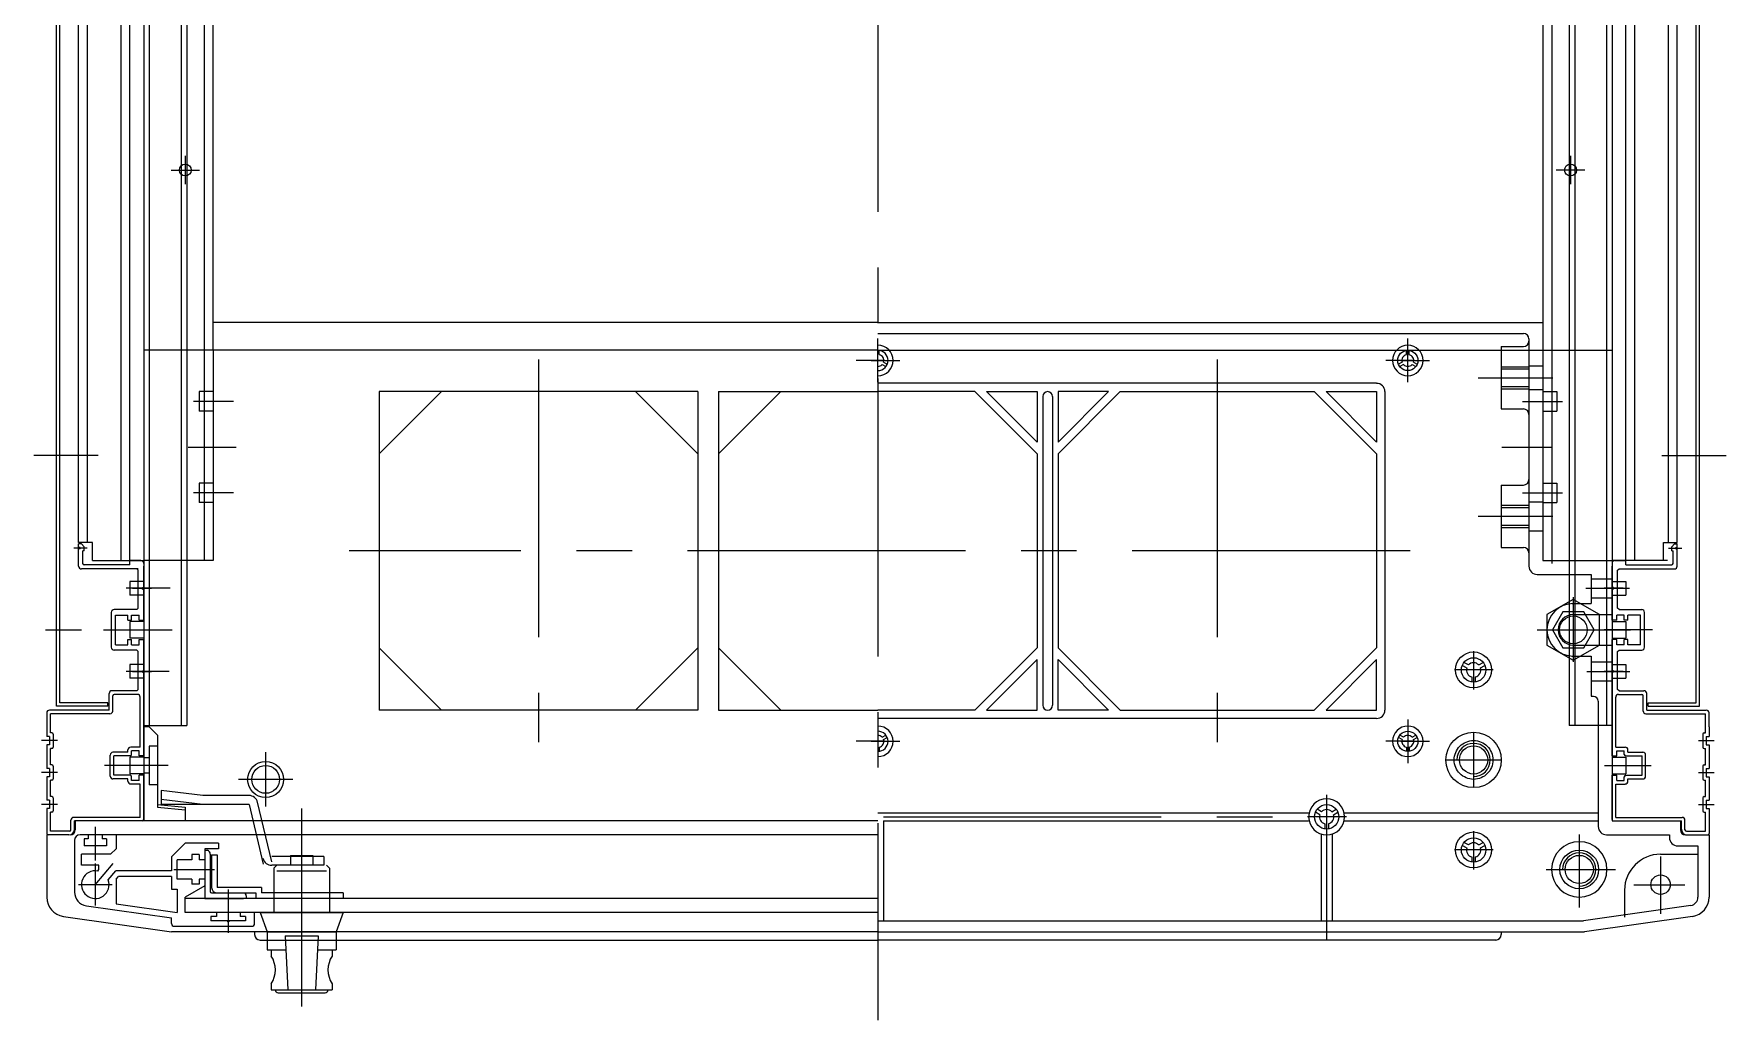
# Model space of a CAD drawing. Extents: x 48642 to 53239, y 28011 to 31798.
# Drawn here: x 51994 to 52603, y 31087 to 31442 of the extents above; entities that cross this region are included whole.
import ezdxf

# ---------------------------------------------------------------- set-up
doc = ezdxf.new("R2010")
doc.units = 0
doc.header["$LTSCALE"] = 80
for name, pattern in [('A-CENTR01', [2, 1.25, -0.25, 0.25, -0.25]), ('CENTER', [2, 1.25, -0.25, 0.25, -0.25]), ('HIDDEN', [2, 1, -1])]:
    doc.linetypes.add(name, pattern=pattern)
doc.layers.add('TN-CNTL', color=1, linetype='A-CENTR01')
doc.layers.add('TN-STEL', color=3, linetype='CONTINUOUS')

msp = doc.modelspace()

# ---------------------------------------------------------------- linework, layer by layer
at = {"layer": 'TN-CNTL', "lineweight": 13}
for p, q in [((52297.75, 31798.02), (52297.75, 31087.11)), ((52300.21, 31324.56), (52289.91, 31324.56)), ((52295.29, 31324.56), (52305.6, 31324.56)), ((52529.68, 31309.85), (52544.06, 31309.85)), ((52529.68, 31276.95), (52544.06, 31276.95)), ((52300.21, 31187.47), (52289.91, 31187.47)), ((52295.29, 31187.47), (52305.6, 31187.47))]:
    msp.add_line(p, q, dxfattribs=at)
at = {"layer": 'TN-CNTL', "linetype": 'CENTER', "lineweight": 13}
for p, q in [((52048.49, 31398.24), (52048.49, 31387.97)), ((52547.01, 31398.24), (52547.01, 31387.97)), ((52043.35, 31393.11), (52053.62, 31393.11)), ((52552.15, 31393.11), (52541.88, 31393.11)), ((52488.44, 31316.72), (52488.44, 31332.41)), ((52175.61, 31324.91), (52175.61, 31187.12)), ((52419.89, 31324.91), (52419.89, 31187.12)), ((52490.9, 31324.56), (52480.59, 31324.56)), ((52485.98, 31324.56), (52496.28, 31324.56)), ((52513.77, 31318.33), (52540.69, 31318.33)), ((52065.82, 31309.85), (52051.44, 31309.85)), ((52049.55, 31293.4), (52066.76, 31293.4)), ((52017.15, 31290.31), (51993.98, 31290.31)), ((52579.85, 31290.31), (52603.02, 31290.31)), ((52065.82, 31276.95), (52051.44, 31276.95)), ((52513.77, 31268.48), (52540.69, 31268.48)), ((52013.18, 31257.01), (52008.39, 31257.01)), ((52489.26, 31256.01), (52107.42, 31256.01)), ((52043.03, 31242.55), (52027.24, 31242.55)), ((52029.52, 31242.55), (52036.35, 31242.55)), ((52548.01, 31239.33), (52548.01, 31216.12)), ((52552.48, 31242.55), (52568.26, 31242.55)), ((52565.98, 31242.55), (52559.16, 31242.55)), ((51998.21, 31227.6), (52011.08, 31227.6)), ((52019.04, 31227.6), (52043.76, 31227.6)), ((52535.03, 31227.6), (52568.62, 31227.6)), ((52576.46, 31227.6), (52559.16, 31227.6)), ((52512.12, 31219.91), (52512.12, 31206.18)), ((52519.21, 31213.17), (52505.21, 31213.17)), ((52042.65, 31212.64), (52027.18, 31212.64)), ((52029.52, 31212.64), (52036.35, 31212.64)), ((52552.85, 31212.64), (52568.32, 31212.64)), ((52565.98, 31212.64), (52559.16, 31212.64)), ((52488.44, 31195.31), (52488.44, 31179.62)), ((52512.12, 31190.54), (52512.12, 31171)), ((52002.46, 31187.72), (51996.75, 31187.72)), ((52077.4, 31183.53), (52077.4, 31163.98)), ((52490.9, 31187.47), (52480.59, 31187.47)), ((52485.98, 31187.47), (52496.28, 31187.47)), ((52593.04, 31187.72), (52598.75, 31187.72)), ((52042.27, 31178.74), (52019.44, 31178.74)), ((52502.34, 31180.77), (52521.89, 31180.77)), ((52559.24, 31178.74), (52576.06, 31178.74)), ((52002.46, 31176.25), (51996.75, 31176.25)), ((52087.17, 31173.76), (52067.63, 31173.76)), ((52593.04, 31176.25), (52598.75, 31176.25)), ((52002.46, 31164.78), (51996.75, 31164.78)), ((52459.24, 31168.2), (52459.24, 31115.95)), ((52593.04, 31164.78), (52598.75, 31164.78)), ((52090.36, 31163.27), (52090.36, 31091.97)), ((52299.74, 31160.3), (52452.76, 31160.3)), ((52466.33, 31160.3), (52452.34, 31160.3)), ((52016.08, 31156.68), (52016.08, 31144.62)), ((52512.12, 31155.1), (52512.12, 31141.37)), ((52550.15, 31153.99), (52550.15, 31127.67)), ((52090.36, 31150.68), (52090.36, 31135.93)), ((52519.21, 31148.36), (52505.21, 31148.36)), ((52016.08, 31143.49), (52016.08, 31128.38)), ((52044.39, 31141.35), (52059.02, 31141.35)), ((52538.21, 31141.35), (52563.15, 31141.35)), ((52579.42, 31146.02), (52579.42, 31125.42)), ((52022.16, 31135.87), (52010.01, 31135.87)), ((52063.94, 31134.17), (52063.94, 31118.51)), ((52569.79, 31135.87), (52588.19, 31135.87))]:
    msp.add_line(p, q, dxfattribs=at)
at = {"layer": 'TN-STEL', "lineweight": 13}
for p, q in [((52002.12, 31200.18), (52002.12, 31492.81)), ((52003.32, 31201.38), (52003.32, 31492.81)), ((52010.1, 31259), (52010.1, 31492.81)), ((52013.29, 31259), (52013.29, 31492.81)), ((52025.36, 31252.52), (52025.36, 31492.81)), ((52028.55, 31252.52), (52028.55, 31492.81)), ((52033.53, 31492.81), (52033.53, 31158.8)), ((52035.53, 31492.81), (52035.53, 31193.2)), ((52046.99, 31492.81), (52046.99, 31193.2)), ((52048.99, 31492.81), (52048.99, 31193.2)), ((52055.27, 31492.81), (52055.27, 31252.52)), ((52058.46, 31328.3), (52058.46, 31492.81)), ((52537.04, 31492.81), (52537.04, 31252.52)), ((52540.23, 31492.81), (52540.23, 31251.53)), ((52546.52, 31492.81), (52546.52, 31193.2)), ((52548.51, 31492.81), (52548.51, 31193.2)), ((52559.98, 31492.81), (52559.98, 31193.2)), ((52561.97, 31492.81), (52561.97, 31252.52)), ((52566.95, 31252.52), (52566.95, 31492.81)), ((52570.15, 31252.52), (52570.15, 31492.81)), ((52582.21, 31259), (52582.21, 31492.81)), ((52585.4, 31259), (52585.4, 31492.81)), ((52592.18, 31201.38), (52592.18, 31492.81)), ((52593.38, 31200.18), (52593.38, 31492.81)), ((52297.75, 31338.27), (52058.46, 31338.27)), ((52058.46, 31328.3), (52058.46, 31338.27)), ((52297.75, 31338.27), (52537.04, 31338.27)), ((52297.75, 31334.28), (52530.06, 31334.28)), ((52522.09, 31329.55), (52522.09, 31307.11)), ((52522.09, 31329.55), (52530.06, 31329.55)), ((52532.06, 31332.29), (52532.06, 31250.53)), ((52058.46, 31328.3), (52033.53, 31328.3)), ((52058.46, 31328.3), (52058.46, 31252.52)), ((52297.75, 31328.3), (52058.46, 31328.3)), ((52297.75, 31328.3), (52537.04, 31328.3)), ((52298.25, 31326.65), (52298.25, 31328.17)), ((52299.31, 31323.09), (52300.62, 31322.33)), ((52299.81, 31323.95), (52301.12, 31323.19)), ((52486.38, 31323.95), (52485.07, 31323.19)), ((52486.88, 31323.09), (52485.56, 31322.33)), ((52487.94, 31326.65), (52487.94, 31328.17)), ((52488.94, 31326.65), (52488.94, 31328.17)), ((52489.99, 31323.09), (52491.31, 31322.33)), ((52490.49, 31323.95), (52491.81, 31323.19)), ((52537.04, 31328.3), (52561.97, 31328.3)), ((52522.09, 31322.32), (52532.06, 31322.32)), ((52522.09, 31321.52), (52532.06, 31321.52)), ((52532.06, 31322.57), (52537.04, 31322.57)), ((52058.46, 31313.34), (52053.47, 31313.34)), ((52053.47, 31313.34), (52053.47, 31306.36)), ((52118.28, 31313.34), (52118.28, 31198.68)), ((52232.94, 31313.34), (52118.28, 31313.34)), ((52118.28, 31290.91), (52140.71, 31313.34)), ((52232.94, 31290.91), (52210.51, 31313.34)), ((52232.94, 31313.34), (52232.94, 31198.68)), ((52240.42, 31313.34), (52297.75, 31313.34)), ((52240.42, 31290.91), (52262.85, 31313.34)), ((52240.42, 31313.34), (52240.42, 31198.68)), ((52477.22, 31316.34), (52297.75, 31316.34)), ((52332.65, 31313.34), (52297.75, 31313.34)), ((52355.08, 31290.91), (52332.65, 31313.34)), ((52336.88, 31313.34), (52355.08, 31313.34)), ((52355.08, 31295.14), (52336.88, 31313.34)), ((52355.08, 31313.34), (52355.08, 31295.14)), ((52357.08, 31311.6), (52357.08, 31200.43)), ((52360.56, 31311.6), (52360.56, 31200.43)), ((52362.56, 31290.91), (52384.99, 31313.34)), ((52380.76, 31313.34), (52362.56, 31313.34)), ((52362.56, 31295.14), (52380.76, 31313.34)), ((52362.56, 31313.34), (52362.56, 31295.14)), ((52384.99, 31313.34), (52454.79, 31313.34)), ((52393.02, 31313.34), (52419.89, 31313.34)), ((52477.22, 31290.91), (52454.79, 31313.34)), ((52459.02, 31313.34), (52477.22, 31313.34)), ((52477.22, 31295.14), (52459.02, 31313.34)), ((52477.22, 31313.34), (52477.22, 31295.14)), ((52480.21, 31313.34), (52480.21, 31198.68)), ((52522.09, 31315.14), (52532.06, 31315.14)), ((52522.09, 31314.34), (52532.06, 31314.34)), ((52532.06, 31314.09), (52537.04, 31314.09)), ((52537.04, 31313.34), (52542.03, 31313.34)), ((52542.03, 31313.34), (52542.03, 31306.36)), ((52058.46, 31306.36), (52053.47, 31306.36)), ((52522.09, 31307.11), (52530.06, 31307.11)), ((52537.04, 31306.36), (52542.03, 31306.36)), ((52355.08, 31290.91), (52355.08, 31221.12)), ((52362.56, 31290.91), (52362.56, 31221.12)), ((52477.22, 31290.91), (52477.22, 31221.12)), ((52058.46, 31280.44), (52053.47, 31280.44)), ((52053.47, 31280.44), (52053.47, 31273.46)), ((52537.04, 31280.44), (52542.03, 31280.44)), ((52542.03, 31280.44), (52542.03, 31273.46)), ((52522.09, 31279.69), (52522.09, 31257.26)), ((52522.09, 31279.69), (52530.06, 31279.69)), ((52058.46, 31273.46), (52053.47, 31273.46)), ((52522.09, 31272.47), (52532.06, 31272.47)), ((52522.09, 31271.67), (52532.06, 31271.67)), ((52532.06, 31273.71), (52537.04, 31273.71)), ((52537.04, 31273.46), (52542.03, 31273.46)), ((52522.09, 31265.29), (52532.06, 31265.29)), ((52522.09, 31264.49), (52532.06, 31264.49)), ((52532.06, 31263.24), (52537.04, 31263.24)), ((52015.09, 31259), (52010.1, 31259)), ((52010.1, 31257.26), (52010.1, 31258.51)), ((52011.1, 31258.51), (52010.1, 31258.51)), ((52010.6, 31257.26), (52010.1, 31257.26)), ((52010.6, 31256.76), (52010.1, 31256.76)), ((52010.1, 31250.53), (52010.1, 31256.76)), ((52010.6, 31256.76), (52010.6, 31257.26)), ((52012.09, 31257.51), (52011.1, 31258.51)), ((52012.09, 31256.01), (52011.6, 31256.01)), ((52011.6, 31251.39), (52011.6, 31256.01)), ((52012.09, 31256.01), (52012.09, 31257.51)), ((52015.09, 31252.52), (52015.09, 31259)), ((52522.09, 31257.26), (52530.06, 31257.26)), ((52580.42, 31259), (52585.4, 31259)), ((52580.42, 31252.52), (52580.42, 31259)), ((52583.41, 31257.51), (52584.4, 31258.51)), ((52583.41, 31256.01), (52583.41, 31257.51)), ((52583.41, 31256.01), (52583.9, 31256.01)), ((52583.9, 31251.39), (52583.9, 31256.01)), ((52584.4, 31258.51), (52585.4, 31258.51)), ((52584.9, 31256.76), (52584.9, 31257.26)), ((52584.9, 31257.26), (52585.4, 31257.26)), ((52584.9, 31256.76), (52585.4, 31256.76)), ((52585.4, 31257.26), (52585.4, 31258.51)), ((52585.4, 31250.53), (52585.4, 31256.76)), ((52028.55, 31251.03), (52012.09, 31251.03)), ((52015.09, 31252.52), (52033.53, 31252.52)), ((52028.55, 31251.03), (52028.55, 31252.52)), ((52032.53, 31252.52), (52028.55, 31252.52)), ((52058.46, 31252.52), (52033.53, 31252.52)), ((52033.53, 31242.8), (52033.53, 31250.53)), ((52537.04, 31252.52), (52561.97, 31252.52)), ((52561.97, 31252.52), (52561.97, 31158.8)), ((52581.91, 31252.52), (52561.97, 31252.52)), ((52561.97, 31242.8), (52561.97, 31250.53)), ((52562.97, 31252.52), (52566.95, 31252.52)), ((52566.95, 31251.03), (52566.95, 31252.52)), ((52566.95, 31251.03), (52583.41, 31251.03)), ((52031.54, 31249.53), (52011.1, 31249.53)), ((52028.55, 31245.05), (52028.55, 31240.06)), ((52033.53, 31245.05), (52028.55, 31245.05)), ((52031.54, 31249.03), (52031.04, 31249.53)), ((52031.54, 31235.37), (52031.54, 31249.03)), ((52535.05, 31247.54), (52554.49, 31247.54)), ((52554.49, 31247.54), (52554.49, 31237.07)), ((52554.49, 31245.94), (52561.97, 31245.94)), ((52561.97, 31245.05), (52566.95, 31245.05)), ((52563.96, 31249.03), (52564.46, 31249.53)), ((52563.96, 31235.37), (52563.96, 31249.03)), ((52564.46, 31249.53), (52584.4, 31249.53)), ((52566.95, 31245.05), (52566.95, 31240.06)), ((52033.53, 31240.06), (52028.55, 31240.06)), ((52033.03, 31242.3), (52033.03, 31242.8)), ((52033.03, 31242.8), (52033.53, 31242.8)), ((52033.03, 31242.3), (52033.53, 31242.3)), ((52033.53, 31231.09), (52033.53, 31242.3)), ((52554.49, 31239.16), (52561.97, 31239.16)), ((52562.47, 31242.8), (52561.97, 31242.8)), ((52562.47, 31242.3), (52561.97, 31242.3)), ((52561.97, 31231.09), (52561.97, 31242.3)), ((52561.97, 31240.06), (52566.95, 31240.06)), ((52562.47, 31242.3), (52562.47, 31242.8)), ((52021.87, 31221.32), (52021.87, 31233.88)), ((52031.04, 31234.88), (52022.86, 31234.88)), ((52023.36, 31232.93), (52027.85, 31232.93)), ((52023.36, 31222.26), (52023.36, 31232.93)), ((52027.85, 31231.09), (52027.85, 31232.93)), ((52029.14, 31231.09), (52029.14, 31232.93)), ((52029.14, 31232.93), (52031.84, 31232.93)), ((52031.04, 31234.88), (52031.54, 31235.37)), ((52031.84, 31231.09), (52031.84, 31232.93)), ((52547.51, 31237.07), (52554.49, 31237.07)), ((52548.01, 31233.08), (52561.97, 31233.08)), ((52566.36, 31232.93), (52563.66, 31232.93)), ((52563.66, 31231.09), (52563.66, 31232.93)), ((52564.46, 31234.88), (52563.96, 31235.37)), ((52564.46, 31234.88), (52572.64, 31234.88)), ((52566.36, 31231.09), (52566.36, 31232.93)), ((52567.65, 31231.09), (52567.65, 31232.93)), ((52572.14, 31232.93), (52567.65, 31232.93)), ((52572.14, 31222.26), (52572.14, 31232.93)), ((52573.64, 31221.32), (52573.64, 31233.88)), ((52027.85, 31231.09), (52029.14, 31231.09)), ((52028.55, 31230.59), (52028.55, 31224.61)), ((52033.53, 31230.59), (52028.55, 31230.59)), ((52031.84, 31231.09), (52033.53, 31231.09)), ((52563.66, 31231.09), (52561.97, 31231.09)), ((52561.97, 31230.59), (52566.95, 31230.59)), ((52567.65, 31231.09), (52566.36, 31231.09)), ((52566.95, 31230.59), (52566.95, 31224.61)), ((52031.04, 31220.32), (52022.86, 31220.32)), ((52023.36, 31222.26), (52027.85, 31222.26)), ((52027.85, 31224.11), (52029.14, 31224.11)), ((52027.85, 31222.26), (52027.85, 31224.11)), ((52033.53, 31224.61), (52028.55, 31224.61)), ((52029.14, 31222.26), (52029.14, 31224.11)), ((52029.14, 31222.26), (52031.84, 31222.26)), ((52031.54, 31219.82), (52031.04, 31220.32)), ((52031.54, 31206.16), (52031.54, 31219.82)), ((52031.84, 31222.26), (52031.84, 31224.11)), ((52031.84, 31224.11), (52033.53, 31224.11)), ((52033.53, 31212.89), (52033.53, 31224.11)), ((52118.28, 31221.12), (52140.71, 31198.68)), ((52232.94, 31221.12), (52210.51, 31198.68)), ((52240.42, 31221.12), (52262.85, 31198.68)), ((52355.08, 31221.12), (52332.65, 31198.68)), ((52362.56, 31221.12), (52384.99, 31198.68)), ((52477.22, 31221.12), (52454.79, 31198.68)), ((52548.01, 31222.11), (52561.97, 31222.11)), ((52561.97, 31224.61), (52566.95, 31224.61)), ((52561.97, 31212.89), (52561.97, 31224.11)), ((52563.66, 31224.11), (52561.97, 31224.11)), ((52563.66, 31222.26), (52563.66, 31224.11)), ((52566.36, 31222.26), (52563.66, 31222.26)), ((52563.96, 31219.82), (52564.46, 31220.32)), ((52563.96, 31206.16), (52563.96, 31219.82)), ((52564.46, 31220.32), (52572.64, 31220.32)), ((52567.65, 31224.11), (52566.36, 31224.11)), ((52566.36, 31222.26), (52566.36, 31224.11)), ((52567.65, 31222.26), (52567.65, 31224.11)), ((52572.14, 31222.26), (52567.65, 31222.26)), ((52028.55, 31215.13), (52028.55, 31210.15)), ((52033.53, 31215.13), (52028.55, 31215.13)), ((52355.08, 31216.89), (52336.88, 31198.68)), ((52355.08, 31198.68), (52355.08, 31216.89)), ((52362.56, 31216.89), (52380.76, 31198.68)), ((52362.56, 31198.68), (52362.56, 31216.89)), ((52477.22, 31216.89), (52459.02, 31198.68)), ((52477.22, 31198.68), (52477.22, 31216.89)), ((52509.63, 31213.89), (52508.04, 31214.81)), ((52510.25, 31214.97), (52508.67, 31215.88)), ((52513.98, 31214.97), (52515.57, 31215.88)), ((52514.61, 31213.89), (52516.19, 31214.81)), ((52547.51, 31218.13), (52554.49, 31218.13)), ((52554.49, 31218.13), (52554.49, 31203.67)), ((52554.49, 31216.03), (52561.97, 31216.03)), ((52561.97, 31215.13), (52566.95, 31215.13)), ((52566.95, 31215.13), (52566.95, 31210.15)), ((52033.53, 31210.15), (52028.55, 31210.15)), ((52033.03, 31212.89), (52033.53, 31212.89)), ((52033.03, 31212.39), (52033.03, 31212.89)), ((52033.03, 31212.39), (52033.53, 31212.39)), ((52033.53, 31182.23), (52033.53, 31212.39)), ((52511.49, 31210.66), (52511.49, 31208.83)), ((52512.74, 31210.66), (52512.74, 31208.83)), ((52554.49, 31209.25), (52561.97, 31209.25)), ((52562.47, 31212.89), (52561.97, 31212.89)), ((52561.97, 31182.23), (52561.97, 31212.39)), ((52562.47, 31212.39), (52561.97, 31212.39)), ((52561.97, 31210.15), (52566.95, 31210.15)), ((52562.47, 31212.39), (52562.47, 31212.89)), ((52020.57, 31201.38), (52003.32, 31201.38)), ((52020.57, 31200.18), (52020.57, 31201.38)), ((52021.07, 31198.68), (52021.07, 31204.67)), ((52031.04, 31205.66), (52022.07, 31205.66)), ((52022.36, 31198.38), (52022.36, 31203.87)), ((52031.24, 31204.37), (52022.86, 31204.37)), ((52031.04, 31205.66), (52031.54, 31206.16)), ((52032.24, 31185.37), (52032.24, 31203.37)), ((52554.49, 31203.67), (52555.24, 31203.67)), ((52556.98, 31201.92), (52556.98, 31156.81)), ((52563.27, 31185.37), (52563.27, 31203.37)), ((52564.46, 31205.66), (52563.96, 31206.16)), ((52564.26, 31204.37), (52572.64, 31204.37)), ((52564.46, 31205.66), (52573.44, 31205.66)), ((52573.14, 31198.38), (52573.14, 31203.87)), ((52574.43, 31198.68), (52574.43, 31204.67)), ((52574.93, 31201.38), (52592.18, 31201.38)), ((52574.93, 31200.18), (52574.93, 31201.38)), ((51998.63, 31197.69), (51998.63, 31189.21)), ((52021.07, 31198.68), (51999.63, 31198.68)), ((52021.37, 31197.39), (51999.93, 31197.39)), ((51999.93, 31190.51), (51999.93, 31197.39)), ((52020.57, 31200.18), (52002.12, 31200.18)), ((52232.94, 31198.68), (52118.28, 31198.68)), ((52240.42, 31198.68), (52297.75, 31198.68)), ((52332.65, 31198.68), (52297.75, 31198.68)), ((52477.22, 31195.69), (52297.75, 31195.69)), ((52336.88, 31198.68), (52355.08, 31198.68)), ((52380.76, 31198.68), (52362.56, 31198.68)), ((52384.99, 31198.68), (52454.79, 31198.68)), ((52459.02, 31198.68), (52477.22, 31198.68)), ((52574.13, 31197.39), (52595.57, 31197.39)), ((52574.43, 31198.68), (52595.87, 31198.68)), ((52574.93, 31200.18), (52593.38, 31200.18)), ((52595.57, 31190.51), (52595.57, 31197.39)), ((52596.87, 31192.7), (52596.87, 31197.69)), ((51999.63, 31189.21), (51998.63, 31189.21)), ((51999.63, 31189.21), (51999.63, 31186.22)), ((52000.43, 31190.51), (51999.93, 31190.51)), ((52000.93, 31190.01), (52000.93, 31185.42)), ((52033.53, 31193.2), (52048.99, 31193.2)), ((52035.53, 31192.7), (52033.53, 31192.7)), ((52035.53, 31192.7), (52038.52, 31189.71)), ((52038.52, 31189.71), (52038.52, 31163.79)), ((52299.31, 31188.94), (52300.62, 31189.7)), ((52299.81, 31188.08), (52301.12, 31188.84)), ((52486.38, 31188.08), (52485.07, 31188.84)), ((52486.88, 31188.94), (52485.56, 31189.7)), ((52489.99, 31188.94), (52491.31, 31189.7)), ((52490.49, 31188.08), (52491.81, 31188.84)), ((52561.97, 31193.2), (52546.52, 31193.2)), ((52594.57, 31190.01), (52594.57, 31185.42)), ((52595.07, 31190.51), (52595.57, 31190.51)), ((52595.87, 31189.21), (52595.87, 31186.22)), ((52595.87, 31189.21), (52596.87, 31189.21)), ((52596.87, 31192.7), (52596.87, 31189.21)), ((51998.63, 31186.22), (51998.63, 31177.75)), ((51999.63, 31186.22), (51998.63, 31186.22)), ((51999.93, 31179.04), (51999.93, 31184.92)), ((52000.43, 31184.92), (51999.93, 31184.92)), ((52027.85, 31183.53), (52022.46, 31183.53)), ((52027.85, 31183.53), (52027.85, 31184.38)), ((52032.24, 31185.37), (52028.85, 31185.37)), ((52029.14, 31182.73), (52029.14, 31184.08)), ((52031.84, 31184.08), (52029.14, 31184.08)), ((52031.84, 31182.23), (52031.84, 31184.08)), ((52298.25, 31185.38), (52298.25, 31183.86)), ((52487.94, 31185.38), (52487.94, 31183.86)), ((52488.94, 31185.38), (52488.94, 31183.86)), ((52563.27, 31185.37), (52566.66, 31185.37)), ((52563.66, 31182.23), (52563.66, 31184.08)), ((52563.66, 31184.08), (52566.36, 31184.08)), ((52566.36, 31182.73), (52566.36, 31184.08)), ((52567.65, 31183.53), (52567.65, 31184.38)), ((52567.65, 31183.53), (52573.04, 31183.53)), ((52595.07, 31184.92), (52595.57, 31184.92)), ((52595.57, 31179.04), (52595.57, 31184.92)), ((52595.87, 31186.22), (52596.87, 31186.22)), ((52596.87, 31186.22), (52596.87, 31177.75)), ((51999.63, 31177.75), (51998.63, 31177.75)), ((51999.63, 31177.75), (51999.63, 31174.75)), ((52000.43, 31179.04), (51999.93, 31179.04)), ((52000.93, 31178.54), (52000.93, 31173.96)), ((52021.47, 31174.95), (52021.47, 31182.53)), ((52022.76, 31175.25), (52022.76, 31182.23)), ((52028.65, 31182.23), (52022.76, 31182.23)), ((52028.55, 31181.73), (52028.55, 31175.75)), ((52033.53, 31181.73), (52028.55, 31181.73)), ((52033.53, 31182.23), (52031.84, 31182.23)), ((52561.97, 31182.23), (52563.66, 31182.23)), ((52561.97, 31181.73), (52566.95, 31181.73)), ((52566.86, 31182.23), (52572.74, 31182.23)), ((52566.95, 31181.73), (52566.95, 31175.75)), ((52572.74, 31175.25), (52572.74, 31182.23)), ((52574.03, 31174.95), (52574.03, 31182.53)), ((52594.57, 31178.54), (52594.57, 31173.96)), ((52595.07, 31179.04), (52595.57, 31179.04)), ((52595.87, 31177.75), (52595.87, 31174.75)), ((52595.87, 31177.75), (52596.87, 31177.75)), ((51999.63, 31174.75), (51998.63, 31174.75)), ((51998.63, 31174.75), (51998.63, 31166.28)), ((52000.43, 31173.46), (51999.93, 31173.46)), ((51999.93, 31167.58), (51999.93, 31173.46)), ((52027.85, 31173.96), (52022.46, 31173.96)), ((52028.65, 31175.25), (52022.76, 31175.25)), ((52027.85, 31173.11), (52027.85, 31173.96)), ((52033.53, 31175.75), (52028.55, 31175.75)), ((52032.24, 31172.11), (52028.85, 31172.11)), ((52029.14, 31173.41), (52029.14, 31174.75)), ((52031.84, 31173.41), (52029.14, 31173.41)), ((52033.53, 31175.25), (52031.84, 31175.25)), ((52031.84, 31173.41), (52031.84, 31175.25)), ((52031.84, 31173.41), (52031.84, 31175.25)), ((52032.24, 31160.1), (52032.24, 31172.11)), ((52033.53, 31158.8), (52033.53, 31175.25)), ((52561.97, 31175.75), (52566.95, 31175.75)), ((52561.97, 31175.25), (52563.66, 31175.25)), ((52561.97, 31159.3), (52561.97, 31175.25)), ((52563.27, 31172.11), (52566.66, 31172.11)), ((52563.27, 31160.1), (52563.27, 31172.11)), ((52563.66, 31173.41), (52563.66, 31175.25)), ((52563.66, 31173.41), (52566.36, 31173.41)), ((52566.36, 31173.41), (52566.36, 31174.75)), ((52566.86, 31175.25), (52572.74, 31175.25)), ((52567.65, 31173.11), (52567.65, 31173.96)), ((52567.65, 31173.96), (52573.04, 31173.96)), ((52595.07, 31173.46), (52595.57, 31173.46)), ((52595.57, 31167.58), (52595.57, 31173.46)), ((52595.87, 31174.75), (52596.87, 31174.75)), ((52596.87, 31174.75), (52596.87, 31166.28)), ((51999.63, 31166.28), (51998.63, 31166.28)), ((51999.63, 31166.28), (51999.63, 31163.29)), ((52000.43, 31167.58), (51999.93, 31167.58)), ((52000.93, 31167.08), (52000.93, 31162.49)), ((52038.52, 31164.78), (52048.49, 31163.79)), ((52054.81, 31167.97), (52039.86, 31169.77)), ((52039.86, 31169.77), (52039.86, 31164.78)), ((52054.81, 31164.78), (52039.86, 31166.58)), ((52071.42, 31164.78), (52039.86, 31164.78)), ((52071.42, 31167.97), (52054.81, 31167.97)), ((52071.42, 31164.78), (52076.49, 31143.31)), ((52079.6, 31144.04), (52074.52, 31165.52)), ((52594.57, 31167.08), (52594.57, 31162.49)), ((52595.07, 31167.58), (52595.57, 31167.58)), ((52595.87, 31166.28), (52596.87, 31166.28)), ((52595.87, 31166.28), (52595.87, 31163.29)), ((51999.63, 31163.29), (51998.63, 31163.29)), ((51998.63, 31163.29), (51998.63, 31154.31)), ((52000.43, 31161.99), (51999.93, 31161.99)), ((51999.93, 31155.11), (51999.93, 31161.99)), ((52007.31, 31155.61), (52007.31, 31159.1)), ((52032.24, 31160.1), (52008.31, 31160.1)), ((52297.75, 31158.8), (52008.61, 31158.8)), ((52008.61, 31155.81), (52008.61, 31158.8)), ((52008.9, 31158.8), (52008.9, 31155.61)), ((52038.52, 31163.79), (52048.49, 31162.79)), ((52048.49, 31163.79), (52048.49, 31158.8)), ((52297.75, 31161.79), (52452.93, 31161.79)), ((52299.74, 31158.8), (52452.76, 31158.8)), ((52299.74, 31158.8), (52299.74, 31122.91)), ((52456.75, 31161.02), (52455.17, 31161.93)), ((52457.37, 31162.09), (52455.79, 31163.01)), ((52461.11, 31162.09), (52462.69, 31163.01)), ((52461.73, 31161.02), (52463.31, 31161.93)), ((52465.55, 31161.79), (52556.98, 31161.79)), ((52465.72, 31158.8), (52556.98, 31158.8)), ((52561.97, 31158.8), (52586.6, 31158.8)), ((52562.47, 31158.8), (52586.9, 31158.8)), ((52563.27, 31160.1), (52587.2, 31160.1)), ((52586.6, 31158.8), (52586.6, 31155.61)), ((52586.9, 31155.81), (52586.9, 31158.8)), ((52588.19, 31155.61), (52588.19, 31159.1)), ((52595.07, 31161.99), (52595.57, 31161.99)), ((52595.57, 31155.11), (52595.57, 31161.99)), ((52595.87, 31163.29), (52596.87, 31163.29)), ((52596.87, 31163.29), (52596.87, 31154.31)), ((51998.63, 31153.82), (51998.63, 31131.38)), ((52006.61, 31153.82), (51998.63, 31153.82)), ((52006.81, 31155.11), (51999.93, 31155.11)), ((52297.75, 31153.82), (52010.6, 31153.82)), ((52013.59, 31152.32), (52012.09, 31152.32)), ((52012.09, 31152.32), (52012.09, 31149.83)), ((52013.59, 31153.82), (52013.59, 31152.32)), ((52018.58, 31153.82), (52018.58, 31152.32)), ((52020.07, 31152.32), (52018.58, 31152.32)), ((52020.07, 31152.32), (52020.07, 31149.83)), ((52023.56, 31153.82), (52023.56, 31148.83)), ((52457.25, 31154.13), (52457.25, 31122.91)), ((52458.62, 31157.78), (52458.62, 31155.95)), ((52459.86, 31157.78), (52459.86, 31155.95)), ((52461.23, 31154.13), (52461.23, 31122.91)), ((52556.98, 31157.06), (52556.98, 31156.81)), ((52559.98, 31153.82), (52582.61, 31153.82)), ((52582.61, 31153.82), (52582.61, 31152.82)), ((52588.42, 31153.82), (52596.87, 31153.82)), ((52588.69, 31155.11), (52595.57, 31155.11)), ((52588.89, 31153.82), (52596.37, 31153.82)), ((52596.87, 31153.82), (52596.87, 31131.38)), ((52008.61, 31151.82), (52008.61, 31133.21)), ((52021.57, 31146.84), (52011.1, 31146.84)), ((52011.1, 31142.85), (52011.1, 31146.84)), ((52020.07, 31149.83), (52012.09, 31149.83)), ((52023.56, 31148.83), (52021.57, 31146.84)), ((52048.49, 31150.82), (52043.5, 31145.84)), ((52060.45, 31150.82), (52048.49, 31150.82)), ((52053.47, 31146.69), (52050.78, 31146.69)), ((52050.78, 31146.69), (52050.78, 31144.84)), ((52053.47, 31146.69), (52053.47, 31144.84)), ((52060.45, 31148.83), (52055.47, 31148.83)), ((52055.47, 31148.83), (52055.47, 31144.34)), ((52055.47, 31148.33), (52056.46, 31148.33)), ((52055.47, 31148.33), (52055.47, 31133.7)), ((52057.46, 31146.84), (52057.46, 31133.38)), ((52057.96, 31146.64), (52059.95, 31146.64)), ((52057.96, 31146.64), (52057.96, 31134.87)), ((52059.95, 31146.64), (52059.95, 31134.87)), ((52060.45, 31150.82), (52060.45, 31148.83)), ((52086.38, 31146.34), (52094.35, 31146.34)), ((52086.38, 31146.34), (52086.38, 31142.85)), ((52094.35, 31146.34), (52094.35, 31142.85)), ((52509.63, 31149.08), (52508.04, 31150)), ((52510.25, 31150.16), (52508.67, 31151.08)), ((52513.98, 31150.16), (52515.57, 31151.08)), ((52514.61, 31149.08), (52516.19, 31150)), ((52579.42, 31146.84), (52592.88, 31146.84)), ((52585.6, 31149.83), (52592.88, 31149.83)), ((52592.88, 31149.83), (52592.88, 31131.38)), ((52017.37, 31142.85), (52011.1, 31142.85)), ((52016.95, 31140.78), (52017.37, 31141.28)), ((52017.37, 31141.28), (52017.37, 31142.85)), ((52020.77, 31137.57), (52023.52, 31140.85)), ((52043.5, 31140.85), (52023.52, 31140.85)), ((52043.5, 31140.85), (52040.51, 31140.85)), ((52043.5, 31145.84), (52043.5, 31140.85)), ((52045.5, 31137.86), (52045.5, 31144.84)), ((52050.78, 31144.84), (52045.5, 31144.84)), ((52055.47, 31144.84), (52053.47, 31144.84)), ((52098.34, 31146.04), (52079.6, 31146.04)), ((52098.34, 31142.85), (52079.6, 31142.85)), ((52080.39, 31141.85), (52081.39, 31142.85)), ((52080.39, 31141.85), (52080.39, 31125.9)), ((52081.39, 31140.85), (52099.34, 31140.85)), ((52098.34, 31146.04), (52098.34, 31142.85)), ((52099.34, 31142.85), (52100.33, 31141.85)), ((52100.33, 31141.85), (52100.33, 31125.9)), ((52511.49, 31145.85), (52511.49, 31144.02)), ((52512.74, 31145.85), (52512.74, 31144.02)), ((52023.56, 31137.8), (52024.45, 31138.86)), ((52023.56, 31137.8), (52023.56, 31129.03)), ((52043.5, 31138.86), (52024.45, 31138.86)), ((52043.5, 31138.86), (52043.5, 31134.26)), ((52043.5, 31134.26), (52045.5, 31134.26)), ((52050.78, 31137.86), (52045.5, 31137.86)), ((52045.5, 31134.26), (52045.5, 31125.9)), ((52055.47, 31135.41), (52048.49, 31131.38)), ((52050.78, 31137.86), (52050.78, 31136.02)), ((52053.47, 31136.02), (52050.78, 31136.02)), ((52053.47, 31137.86), (52053.47, 31136.02)), ((52055.47, 31137.86), (52053.47, 31137.86)), ((52055.47, 31137.36), (52055.47, 31131.38)), ((52075.91, 31134.87), (52059.95, 31134.87)), ((52075.91, 31134.87), (52075.91, 31132.88)), ((52566.46, 31133.87), (52566.46, 31124.12)), ((52012.89, 31128.28), (52043.5, 31123.9)), ((52023.56, 31129.03), (52045.5, 31125.9)), ((52048.49, 31125.9), (52048.49, 31131.38)), ((52297.75, 31130.88), (52048.49, 31130.88)), ((52055.47, 31132.88), (52055.47, 31130.88)), ((52055.47, 31130.88), (52069.43, 31130.88)), ((52057.96, 31132.88), (52073.91, 31132.88)), ((52070.42, 31131.88), (52070.42, 31130.88)), ((52073.91, 31132.88), (52073.91, 31130.88)), ((52105.32, 31132.88), (52075.91, 31132.88)), ((52105.32, 31132.88), (52105.32, 31130.88)), ((52590.31, 31128.42), (52551.72, 31122.91)), ((52004.63, 31124.47), (52043.5, 31118.92)), ((52043.5, 31121.91), (52043.5, 31123.9)), ((52297.75, 31125.9), (52048.49, 31125.9)), ((52059.21, 31125.9), (52048.49, 31125.9)), ((52059.7, 31124.4), (52057.71, 31124.4)), ((52057.71, 31124.4), (52057.71, 31122.91)), ((52063.69, 31122.91), (52057.71, 31122.91)), ((52059.7, 31125.9), (52059.7, 31124.4)), ((52063.69, 31122.91), (52063.69, 31122.51)), ((52064.19, 31122.51), (52063.69, 31122.51)), ((52070.17, 31122.91), (52064.19, 31122.91)), ((52064.19, 31122.91), (52064.19, 31122.51)), ((52073.41, 31125.9), (52067.68, 31125.9)), ((52068.18, 31125.9), (52068.18, 31124.4)), ((52070.17, 31124.4), (52068.18, 31124.4)), ((52070.17, 31124.4), (52070.17, 31122.91)), ((52073.41, 31121.91), (52073.41, 31125.9)), ((52075.41, 31125.9), (52105.32, 31125.9)), ((52075.41, 31125.9), (52077.9, 31118.92)), ((52105.32, 31125.9), (52102.83, 31118.92)), ((52297.75, 31122.91), (52551.72, 31122.91)), ((52590.87, 31124.47), (52552, 31118.92)), ((52297.75, 31118.92), (52043.5, 31118.92)), ((52044.5, 31120.91), (52072.42, 31120.91)), ((52073.41, 31118.92), (52073.41, 31117.92)), ((52075.41, 31115.93), (52297.75, 31115.93)), ((52077.9, 31118.92), (52102.83, 31118.92)), ((52077.9, 31118.92), (52077.9, 31112.44)), ((52084.38, 31117.42), (52096.35, 31117.42)), ((52084.38, 31117.42), (52085.38, 31097.98)), ((52096.35, 31117.42), (52095.35, 31097.98)), ((52102.83, 31118.92), (52102.83, 31112.44)), ((52297.75, 31118.92), (52552, 31118.92)), ((52520.09, 31115.93), (52297.75, 31115.93)), ((52522.09, 31118.92), (52522.09, 31117.92)), ((52077.9, 31112.44), (52084.64, 31112.44)), ((52079.4, 31112.44), (52079.4, 31110.19)), ((52096.09, 31112.44), (52102.83, 31112.44)), ((52101.33, 31112.44), (52101.33, 31110.19)), ((52079.4, 31100.22), (52079.4, 31097.98)), ((52079.4, 31097.98), (52101.33, 31097.98)), ((52101.33, 31100.22), (52101.33, 31097.98)), ((52081.89, 31096.98), (52098.84, 31096.98))]:
    msp.add_line(p, q, dxfattribs=at)
at = {"layer": 'TN-STEL', "linetype": 'CENTER', "lineweight": 13}
for p, q in [((52297.75, 31316.72), (52297.75, 31332.41)), ((52522.28, 31293.4), (52540.23, 31293.4)), ((52582.32, 31257.01), (52587.11, 31257.01)), ((52035.53, 31181.48), (52033.53, 31181.48)), ((52035.53, 31176), (52033.53, 31176)), ((52016.08, 31135.87), (52022.49, 31143.51))]:
    msp.add_line(p, q, dxfattribs=at)
at = {"layer": 'TN-STEL', "linetype": 'ByBlock', "lineweight": 13}
msp.add_line((52033.53, 31265.84), (52033.53, 31264.25), dxfattribs=at)
at = {"layer": 'TN-STEL', "linetype": 'HIDDEN', "lineweight": 13}
for p, q in [((52038.52, 31185.72), (52035.53, 31185.72)), ((52035.53, 31185.72), (52035.53, 31171.76)), ((52038.52, 31171.76), (52035.53, 31171.76))]:
    msp.add_line(p, q, dxfattribs=at)
at = {"layer": 'TN-STEL', "lineweight": 13}
for points in [[(52538.54, 31222.13), (52548.01, 31216.66), (52557.48, 31222.13), (52557.48, 31233.07), (52548.01, 31238.54), (52538.54, 31233.07)], [(52540.53, 31227.6), (52544.27, 31221.12), (52551.75, 31221.12), (52555.49, 31227.6), (52551.75, 31234.07), (52544.27, 31234.07)]]:
    msp.add_lwpolyline(points, close=True, dxfattribs=at)
for centre, radius in [((52048.49, 31393.11), 2.14), ((52547.01, 31393.11), 2.14), ((52488.44, 31324.56), 3.64), ((52548.01, 31227.6), 4.99), ((52512.12, 31213.17), 6.48), ((52512.12, 31213.17), 4.39), ((52488.44, 31187.47), 3.64), ((52512.12, 31180.77), 9.97), ((52512.12, 31180.77), 5.08), ((52077.4, 31173.76), 6.48), ((52077.4, 31173.76), 4.99), ((52459.24, 31160.3), 4.39), ((52512.12, 31148.36), 6.48), ((52512.12, 31148.36), 4.39), ((52550.15, 31141.35), 6.98), ((52550.15, 31141.35), 5.08), ((52579.42, 31135.87), 3.49)]:
    msp.add_circle(centre, radius, dxfattribs=at)
at = {"layer": 'TN-STEL', "linetype": 'HIDDEN', "lineweight": 13}
msp.add_circle((52512.12, 31180.77), 6.98, dxfattribs=at)
at = {"layer": 'TN-STEL', "lineweight": 13}
for centre, radius, start, end in [((52297.75, 31324.56), 5.48, 0, 90), ((52488.44, 31324.56), 5.48, 0, 180), ((52530.06, 31332.29), 1.99, 0, 90), ((52530.06, 31331.54), 1.99, 270, 0), ((52297.75, 31324.56), 3.64, 270, 90), ((52297.75, 31324.56), 5.48, 270, 0), ((52297.75, 31324.56), 2.14, 270, 316.55227), ((52297.75, 31324.56), 2.14, 343.44773, 76.55227), ((52488.44, 31324.56), 5.48, 180, 0), ((52488.44, 31324.56), 2.14, 103.44773, 196.55227), ((52488.44, 31324.56), 2.14, 223.44773, 270), ((52488.44, 31324.56), 2.14, 270, 316.55227), ((52488.44, 31324.56), 2.14, 343.44773, 76.55227), ((52358.82, 31311.6), 1.74, 0, 180), ((52477.22, 31313.34), 2.99, 0, 90), ((52530.06, 31305.12), 1.99, 0, 90), ((52530.06, 31281.69), 1.99, 270, 0), ((52530.06, 31255.27), 1.99, 0, 90), ((52011.1, 31250.53), 0.997, 180, 270), ((52012.09, 31251.53), 0.499, 180, 270), ((52032.53, 31251.53), 0.997, 0, 90), ((52535.05, 31250.53), 2.99, 180, 270), ((52562.97, 31251.53), 0.997, 90, 180), ((52583.41, 31251.53), 0.499, 270, 0), ((52584.4, 31250.53), 0.997, 270, 0), ((52022.86, 31233.88), 0.997, 90, 180), ((52548.01, 31227.6), 9.47, 90, 270), ((52548.01, 31227.6), 5.48, 90, 270), ((52572.64, 31233.88), 0.997, 0, 90), ((52022.86, 31221.32), 0.997, 180, 270), ((52572.64, 31221.32), 0.997, 270, 0), ((52512.12, 31213.17), 2.59, 163.90924, 256.09076), ((52512.12, 31213.17), 2.59, 43.90924, 136.09076), ((52512.12, 31213.17), 2.59, 283.90924, 16.09076), ((52022.07, 31204.67), 0.997, 90, 180), ((52022.86, 31203.87), 0.499, 90, 180), ((52031.24, 31203.37), 0.997, 0, 90), ((52555.24, 31201.92), 1.74, 0, 90), ((52564.26, 31203.37), 0.997, 90, 180), ((52572.64, 31203.87), 0.499, 0, 90), ((52573.44, 31204.67), 0.997, 0, 90), ((51999.63, 31197.69), 0.997, 90, 180), ((52021.37, 31198.38), 0.997, 270, 0), ((52358.82, 31200.43), 1.74, 180, 0), ((52477.22, 31198.68), 2.99, 270, 0), ((52574.13, 31198.38), 0.997, 180, 270), ((52595.87, 31197.69), 0.997, 0, 90), ((52000.43, 31190.01), 0.499, 0, 90), ((52297.75, 31187.47), 5.48, 0, 90), ((52297.75, 31187.47), 3.64, 270, 90), ((52297.75, 31187.47), 2.14, 43.44773, 90), ((52488.44, 31187.47), 5.48, 0, 180), ((52488.44, 31187.47), 2.14, 90, 136.55227), ((52488.44, 31187.47), 2.14, 43.44773, 90), ((52595.07, 31190.01), 0.499, 90, 180), ((52000.43, 31185.42), 0.499, 270, 0), ((52022.46, 31182.53), 0.997, 90, 180), ((52028.85, 31184.38), 0.997, 90, 180), ((52028.65, 31182.73), 0.499, 270, 0), ((52297.75, 31187.47), 5.48, 270, 0), ((52297.75, 31187.47), 2.14, 283.44773, 16.55227), ((52488.44, 31187.47), 5.48, 180, 0), ((52488.44, 31187.47), 2.14, 163.44773, 256.55227), ((52488.44, 31187.47), 2.14, 283.44773, 16.55227), ((52512.12, 31180.77), 5.98, 270, 180), ((52566.86, 31182.73), 0.499, 180, 270), ((52566.66, 31184.38), 0.997, 0, 90), ((52573.04, 31182.53), 0.997, 0, 90), ((52595.07, 31185.42), 0.499, 180, 270), ((52000.43, 31178.54), 0.499, 0, 90), ((52595.07, 31178.54), 0.499, 90, 180), ((52000.43, 31173.96), 0.499, 270, 0), ((52022.46, 31174.95), 0.997, 180, 270), ((52028.85, 31173.11), 0.997, 180, 270), ((52028.65, 31174.75), 0.499, 0, 90), ((52566.86, 31174.75), 0.499, 90, 180), ((52566.66, 31173.11), 0.997, 270, 0), ((52573.04, 31174.95), 0.997, 270, 0), ((52595.07, 31173.96), 0.499, 180, 270), ((52000.43, 31167.08), 0.499, 0, 90), ((52071.42, 31164.78), 3.19, 13.28714, 90), ((52459.24, 31160.3), 6.48, 90, 270), ((52459.24, 31160.3), 6.48, 270, 90), ((52595.07, 31167.08), 0.499, 90, 180), ((52000.43, 31162.49), 0.499, 270, 0), ((52008.31, 31159.1), 0.997, 90, 180), ((52033.03, 31159.3), 0.499, 270, 0), ((52459.24, 31160.3), 2.59, 163.90924, 256.09076), ((52459.24, 31160.3), 2.59, 43.90924, 136.09076), ((52459.24, 31160.3), 2.59, 283.90924, 16.09076), ((52587.2, 31159.1), 0.997, 0, 90), ((52595.07, 31162.49), 0.499, 180, 270), ((51999.13, 31154.31), 0.499, 180, 270), ((52006.61, 31155.81), 1.99, 270, 0), ((52006.81, 31155.61), 0.499, 270, 0), ((52007.11, 31155.61), 1.79, 270, 0), ((52010.6, 31151.82), 1.99, 90, 180), ((52559.98, 31156.81), 2.99, 180, 270), ((52585.6, 31152.82), 2.99, 180, 270), ((52588.39, 31155.61), 1.79, 180, 270), ((52588.89, 31155.81), 1.99, 180, 270), ((52588.69, 31155.61), 0.499, 180, 270), ((52596.37, 31154.31), 0.499, 270, 0), ((52596.37, 31154.31), 0.499, 270, 0), ((52055.93, 31146.9), 1.53, 357.68839, 69.69174), ((52512.12, 31148.36), 2.59, 163.90924, 256.09076), ((52512.12, 31148.36), 2.59, 43.90924, 136.09076), ((52512.12, 31148.36), 2.59, 283.90924, 16.09076), ((52550.15, 31141.35), 9.97, 90, 180), ((52550.15, 31141.35), 9.97, 180, 90), ((52550.15, 31141.35), 5.98, 270, 180), ((52579.42, 31133.87), 12.96, 90, 180), ((52016.08, 31135.87), 4.99, 80, 20), ((52079.6, 31146.04), 3.19, 193.28714, 270), ((52059.95, 31134.87), 1.99, 180, 270), ((52005.61, 31131.38), 6.98, 180, 261.8699), ((52013.59, 31133.21), 4.99, 180, 261.8699), ((52057.96, 31133.38), 0.499, 180, 270), ((52069.43, 31131.88), 0.997, 0, 90), ((52589.89, 31131.38), 2.99, 278.1301, 0), ((52589.89, 31131.38), 6.98, 278.1301, 0), ((52044.5, 31121.91), 0.997, 180, 270), ((52072.42, 31121.91), 0.997, 270, 0), ((52075.41, 31117.92), 1.99, 180, 270), ((52520.09, 31117.92), 1.99, 270, 0), ((52071.84, 31105.21), 9.06, 326.60151, 33.39849), ((52108.89, 31105.21), 9.06, 146.60151, 213.39849), ((52081.89, 31097.98), 0.997, 180, 270), ((52098.84, 31097.98), 0.997, 270, 0)]:
    msp.add_arc(centre, radius, start, end, dxfattribs=at)

doc.saveas('drawing.dxf')
